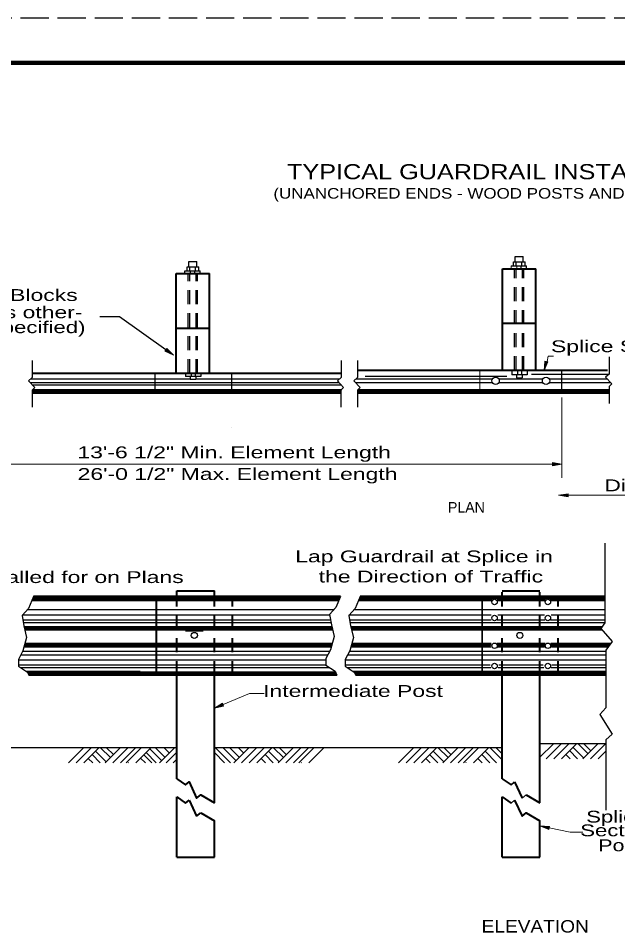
# Model space of a CAD drawing. Extents: x 1.3 to 36.6, y 35.1 to 57.1.
# Drawn here: x 9.81 to 16.57, y 46.78 to 57.08 of the extents above; entities that cross this region are included whole.
import ezdxf

# ---------------------------------------------------------------- set-up
doc = ezdxf.new("R2010")
doc.units = 0
doc.header["$LTSCALE"] = 0.053
doc.linetypes.add('LONG_DASHED', pattern=[7.5, 6, -1.5])
doc.linetypes.add('MEDIUM_DASHED', pattern=[4.5, 3, -1.5])
for name, color, linetype, lineweight in [('1', 7, 'Continuous', 25), ('2', 7, 'MEDIUM_DASHED', 40), ('3', 7, 'Continuous', 13), ('4', 7, 'Continuous', 25), ('5', 7, 'Continuous', 25), ('6', 7, 'Continuous', 13)]:
    doc.layers.add(name, color=color, linetype=linetype, lineweight=lineweight)

msp = doc.modelspace()

# ---------------------------------------------------------------- hatches: boundary and pattern name
at = {"layer": '1'}
msp.add_hatch(color=256, dxfattribs=at).paths.add_polyline_path([(15.83119, 52.04351), (15.83119, 52.07894), (15.93744, 52.06123), (15.93744, 52.06123)])
at = {"layer": '3'}
for points in [[(11.48747, 53.36481), (11.4669, 53.33599), (11.56366, 53.28867), (11.56366, 53.28867)], [(15.78033, 53.21493), (15.74584, 53.22296), (15.73898, 53.11547), (15.73898, 53.11547)], [(16.00823, 51.69254), (16.00823, 51.72796), (15.90198, 51.71025), (15.90198, 51.71025)], [(12.12812, 49.33677), (12.1146, 49.3695), (12.02317, 49.31257), (12.02317, 49.31257)], [(15.7907, 47.94649), (15.79792, 47.98117), (15.69028, 47.98548), (15.69028, 47.98548)]]:
    msp.add_hatch(color=256, dxfattribs=at).paths.add_polyline_path(points)

# ---------------------------------------------------------------- linework, layer by layer
at = {"layer": '1', "linetype": 'LONG_DASHED'}
msp.add_line((36.49207, 57.08429), (1.29207, 57.08429), dxfattribs=at)
at = {"layer": '1', "lineweight": 158}
msp.add_line((36.40874, 56.58429), (3.90874, 56.58429), dxfattribs=at)
at = {"layer": '1'}
for p, q in [((15.41263, 54.40177), (15.50101, 54.40177)), ((15.41263, 54.34131), (15.41263, 54.40177)), ((15.50101, 54.34131), (15.50101, 54.40177)), ((11.73617, 54.34582), (11.82454, 54.34582)), ((11.73617, 54.28536), (11.73617, 54.34582)), ((11.82454, 54.28536), (11.82454, 54.34582)), ((15.36734, 54.29381), (15.54023, 54.29381)), ((15.39204, 54.34131), (15.52376, 54.34131)), ((15.39204, 54.29381), (15.39204, 54.34131)), ((15.42476, 54.29381), (15.42476, 54.34131)), ((15.47835, 54.26358), (15.47835, 54.29381)), ((15.48717, 54.29381), (15.48717, 54.34131)), ((15.52376, 54.29381), (15.52376, 54.34131)), ((15.54023, 54.26358), (15.54023, 54.29381)), ((11.69089, 54.23786), (11.86376, 54.23786)), ((11.69089, 54.20764), (11.69089, 54.23786)), ((11.71558, 54.28536), (11.84729, 54.28536)), ((11.71558, 54.23786), (11.71558, 54.28536)), ((11.74829, 54.23786), (11.74829, 54.28536)), ((11.7544, 54.20764), (11.7544, 54.23786)), ((11.80189, 54.20764), (11.80189, 54.23786)), ((11.81071, 54.23786), (11.81071, 54.28536)), ((11.84729, 54.23786), (11.84729, 54.28536)), ((11.86376, 54.20764), (11.86376, 54.23786)), ((16.47305, 53.26968), (16.47305, 53.07667)), ((9.97178, 53.22877), (9.97178, 53.03576)), ((13.4506, 53.22877), (13.4506, 53.03576)), ((11.357, 52.86536), (11.357, 53.0854)), ((11.69911, 53.0854), (11.69911, 53.0482)), ((11.76099, 53.0854), (11.76099, 53.0482)), ((11.80848, 53.0854), (11.80848, 53.0482)), ((11.87199, 53.0854), (11.87199, 53.0482)), ((12.2204, 52.86536), (12.2204, 53.0854)), ((15.37558, 53.11924), (15.37558, 53.06774)), ((15.54846, 53.06774), (15.37558, 53.06774)), ((15.42864, 53.06774), (15.42864, 53.03345)), ((15.43746, 53.11924), (15.43746, 53.06774)), ((15.48494, 53.11924), (15.48494, 53.06774)), ((15.49105, 53.06774), (15.49105, 53.03345)), ((15.54846, 53.11924), (15.54846, 53.06774)), ((15.93744, 52.86536), (15.93744, 53.11924)), ((16.47305, 53.07667), (16.43158, 53.04208)), ((9.97178, 53.03576), (9.93029, 53.00117)), ((9.93029, 53.00117), (10.00049, 52.92419)), ((11.87199, 53.0482), (11.69911, 53.0482)), ((11.75218, 53.0482), (11.75218, 53.01391)), ((11.81458, 53.01391), (11.75218, 53.01391)), ((11.81458, 53.0482), (11.81458, 53.01391)), ((13.4506, 53.03576), (13.40912, 53.00117)), ((13.40912, 53.00117), (13.47932, 52.92419)), ((16.43158, 53.04208), (16.50178, 52.96509)), ((16.50178, 52.96509), (16.47199, 52.93497)), ((9.97072, 52.89406), (9.97072, 52.70278)), ((13.47932, 52.92419), (13.44954, 52.89406)), ((13.44954, 52.89406), (13.44954, 52.70278)), ((16.47199, 52.93497), (16.47199, 52.7437)), ((9.98566, 50.56938), (9.92911, 50.43381)), ((13.44557, 50.56938), (13.39356, 50.44464)), ((9.92911, 50.43381), (9.85693, 50.35807)), ((13.39356, 50.44464), (13.32136, 50.3689)), ((9.85693, 50.35807), (9.87755, 50.23905)), ((13.32136, 50.3689), (13.34199, 50.24987)), ((9.87755, 50.23905), (9.90849, 50.10922)), ((13.34199, 50.24987), (13.37293, 50.12004)), ((9.90849, 50.10922), (9.86724, 49.95774)), ((13.37293, 50.12004), (13.33168, 49.96856)), ((13.33168, 49.96856), (13.28011, 49.87119)), ((9.86724, 49.95774), (9.81567, 49.86037)), ((9.81567, 49.86037), (9.81567, 49.78464)), ((13.28011, 49.87119), (13.28011, 49.79545)), ((9.81567, 49.78464), (9.9188, 49.71972)), ((13.28011, 49.79545), (13.38324, 49.73053)), ((9.9188, 49.71972), (9.93457, 49.68248)), ((13.38324, 49.73053), (13.4036, 49.68248))]:
    msp.add_line(p, q, dxfattribs=at)
at = {"layer": '1', "lineweight": 13}
for p, q in [((15.36734, 54.26358), (15.36734, 54.29381)), ((15.43085, 54.26358), (15.43085, 54.29381)), ((15.01608, 52.86536), (15.01608, 53.11924)), ((15.49105, 53.03345), (15.42864, 53.03345)), ((10.00049, 52.92419), (9.97072, 52.89406)), ((9.97072, 52.86536), (12.04343, 52.86536)), ((15.93744, 52.81224), (15.93744, 51.90823)), ((7.77989, 52.06123), (15.83119, 52.06123)), ((11.69904, 50.17916), (11.89641, 50.17916)), ((15.48987, 48.29861), (15.53657, 48.33782)), ((15.36577, 48.24399), (15.4058, 48.2776))]:
    msp.add_line(p, q, dxfattribs=at)
at = {"layer": '1', "lineweight": 40}
for p, q in [((11.59418, 53.0854), (11.59418, 54.20764)), ((11.59418, 54.20764), (11.96986, 54.20764)), ((11.96986, 53.0854), (11.96986, 54.20764)), ((15.27065, 53.11924), (15.27065, 54.26358)), ((15.27065, 54.26358), (15.64632, 54.26358)), ((15.64632, 53.11924), (15.64632, 54.26358)), ((11.59418, 53.59446), (11.96986, 53.59446)), ((15.27065, 53.65041), (15.64632, 53.65041)), ((9.97178, 53.0854), (13.4506, 53.0854)), ((13.63779, 53.11924), (16.45308, 53.11924)), ((9.97072, 52.86536), (13.44954, 52.86536)), ((13.63673, 52.86536), (16.47199, 52.86536)), ((11.59952, 50.6344), (12.02317, 50.6344)), ((11.59952, 50.56938), (11.59952, 50.6344)), ((12.02317, 50.56938), (12.02317, 50.6344)), ((15.26665, 50.6344), (15.69028, 50.6344)), ((13.44557, 50.56938), (9.98566, 50.56938)), ((16.42437, 50.56938), (13.66667, 50.56938)), ((13.4036, 49.68248), (9.93457, 49.68248)), ((11.59952, 48.51805), (11.59952, 49.68248)), ((12.02317, 48.2462), (12.02317, 49.68248)), ((16.43393, 49.68248), (13.61558, 49.68248)), ((15.26665, 48.51805), (15.26665, 49.68248)), ((15.69028, 48.2462), (15.69028, 49.68248)), ((15.6907, 48.2462), (15.6907, 49.68248)), ((15.26665, 48.51805), (15.36577, 48.44706)), ((15.36577, 48.44706), (15.4058, 48.48068)), ((15.4058, 48.48068), (15.48987, 48.29861)), ((11.59952, 48.31498), (11.69865, 48.24399)), ((11.59952, 47.63359), (11.59952, 48.31498)), ((15.26665, 47.63359), (15.26665, 48.31498)), ((15.26665, 48.31498), (15.36577, 48.24399)), ((15.53657, 48.33782), (15.69028, 48.2462)), ((11.69865, 48.24399), (11.73868, 48.2776)), ((11.73868, 48.2776), (11.82275, 48.09554)), ((11.82275, 48.09554), (11.86945, 48.13476)), ((11.86945, 48.13476), (12.02317, 48.04312)), ((12.02317, 47.63359), (12.02317, 48.04312)), ((15.69028, 47.63359), (15.69028, 48.04312)), ((11.59952, 47.63359), (12.02317, 47.63359)), ((15.26665, 47.63359), (15.69028, 47.63359))]:
    msp.add_line(p, q, dxfattribs=at)
at = {"layer": '1'}
for points in [[(13.63779, 53.22877), (13.63779, 53.03576), (13.59632, 53.00117), (13.66651, 52.92419), (13.63673, 52.89406), (13.63673, 52.70278)], [(16.42437, 51.1706), (16.42437, 50.2734), (16.37661, 50.20824), (16.50557, 50.06289), (16.43393, 49.96765), (16.43393, 49.31605), (16.36706, 49.24086), (16.50557, 49.02032), (16.43393, 48.95516), (16.43393, 48.16332)], [(13.66667, 50.56938), (13.61014, 50.43381), (13.53795, 50.35807), (13.55856, 50.23905), (13.5895, 50.10922), (13.54825, 49.95774), (13.49669, 49.86037), (13.49669, 49.78464), (13.59981, 49.71972), (13.61558, 49.68248)]]:
    msp.add_lwpolyline(points, dxfattribs=at)
at = {"layer": '1', "lineweight": 13}
msp.add_lwpolyline([(15.83119, 52.04351), (15.83119, 52.07894), (15.93744, 52.06123), (15.93744, 52.06123)], close=True, dxfattribs=at)
at = {"layer": '1', "lineweight": 40}
for points in [[(11.59952, 48.51805), (11.69865, 48.44706), (11.73868, 48.48068), (11.82275, 48.29861), (11.86945, 48.33782), (12.02317, 48.2462)], [(15.4058, 48.2776), (15.48987, 48.09554), (15.53657, 48.13476), (15.69028, 48.04312)]]:
    msp.add_lwpolyline(points, dxfattribs=at)
at = {"layer": '1'}
for centre, radius in [((15.19264, 53.00009), 0.04134), ((15.75989, 53.00009), 0.04134), ((15.18, 50.50885), 0.03051), ((15.78097, 50.50885), 0.03051), ((15.18, 50.32861), 0.03051), ((15.78097, 50.32861), 0.03051), ((11.79772, 50.13229), 0.03428), ((15.46485, 50.13229), 0.03428), ((15.18, 50.0149), 0.03051), ((15.78097, 50.0149), 0.03051), ((15.18, 49.78762), 0.03051), ((15.78097, 49.78762), 0.03051)]:
    msp.add_circle(centre, radius, dxfattribs=at)
at = {"layer": '2', "lineweight": 25}
for p, q in [((11.72748, 53.0854), (11.72748, 54.20764)), ((11.74851, 53.0854), (11.74851, 54.20764)), ((11.81848, 53.0854), (11.81848, 54.20764)), ((11.83341, 53.0854), (11.83341, 54.20764)), ((15.40394, 53.11924), (15.40394, 54.26358)), ((15.42497, 53.11924), (15.42497, 54.26358)), ((15.49495, 53.11924), (15.49495, 54.26358)), ((15.50987, 53.11924), (15.50987, 54.26358))]:
    msp.add_line(p, q, dxfattribs=at)
at = {"layer": '2'}
for p, q in [((15.26665, 49.68248), (15.26665, 50.6344)), ((15.69028, 49.68248), (15.69028, 50.6344)), ((11.59952, 49.68248), (11.59952, 50.56938)), ((12.02317, 49.68248), (12.02317, 50.56938)), ((12.22819, 49.68248), (12.22819, 50.56938)), ((15.8953, 49.68248), (15.8953, 50.56938))]:
    msp.add_line(p, q, dxfattribs=at)
at = {"layer": '2', "linetype": 'Continuous'}
msp.add_line((11.37221, 49.68248), (11.37221, 50.56938), dxfattribs=at)
at = {"layer": '2', "linetype": 'Continuous', "lineweight": 35}
msp.add_line((15.03932, 49.68248), (15.03932, 50.56938), dxfattribs=at)
at = {"layer": '3'}
msp.add_line((16.00823, 51.71025), (18.5363, 51.71025), dxfattribs=at)
at = {"layer": '3', "lineweight": 25}
msp.add_lwpolyline([(11.47718, 53.35041), (10.9556, 53.72268), (10.73321, 53.72268)], dxfattribs=at)
at = {"layer": '3'}
for points in [[(11.48747, 53.36481), (11.4669, 53.33599), (11.56366, 53.28867), (11.56366, 53.28867)], [(15.78033, 53.21493), (15.74584, 53.22296), (15.73898, 53.11547), (15.73898, 53.11547)], [(16.00823, 51.69254), (16.00823, 51.72796), (15.90198, 51.71025), (15.90198, 51.71025)], [(12.12812, 49.33677), (12.1146, 49.3695), (12.02317, 49.31257), (12.02317, 49.31257)], [(15.7907, 47.94649), (15.79792, 47.98117), (15.69028, 47.98548), (15.69028, 47.98548)]]:
    msp.add_lwpolyline(points, close=True, dxfattribs=at)
for points in [[(15.77174, 53.21894), (15.78528, 53.27706), (15.84366, 53.27706)], [(12.12136, 49.35315), (12.42062, 49.47676), (12.58546, 49.47676)], [(15.7943, 47.96382), (16.03256, 47.91424), (16.176, 47.91424)]]:
    msp.add_lwpolyline(points, dxfattribs=at)
at = {"layer": '4'}
for p, q in [((11.59952, 48.86686), (8.35174, 48.86686)), ((10.55011, 48.86686), (10.38124, 48.698)), ((10.63655, 48.86686), (10.46768, 48.698)), ((10.72299, 48.86686), (10.55412, 48.698)), ((10.74219, 48.86686), (10.85283, 48.75622)), ((10.96347, 48.86686), (10.7946, 48.698)), ((10.80849, 48.86686), (10.88598, 48.78937)), ((11.04992, 48.86686), (10.88104, 48.698)), ((11.13634, 48.86686), (10.96748, 48.698)), ((11.19755, 48.86686), (11.02868, 48.698)), ((11.30923, 48.86686), (11.14036, 48.698)), ((11.29601, 48.85365), (11.42828, 48.72138)), ((11.35929, 48.86686), (11.46653, 48.75962)), ((11.57377, 48.86686), (11.40491, 48.698)), ((11.45619, 48.86686), (11.51498, 48.80807)), ((15.26665, 48.86686), (12.02317, 48.86686)), ((12.03589, 48.86686), (12.20476, 48.698)), ((12.12089, 48.86686), (12.26638, 48.72138)), ((12.19739, 48.86686), (12.30462, 48.75962)), ((12.41188, 48.86686), (12.243, 48.698)), ((12.29429, 48.86686), (12.35308, 48.80807)), ((12.49831, 48.86686), (12.32944, 48.698)), ((12.58475, 48.86686), (12.41589, 48.698)), ((12.67119, 48.86686), (12.50232, 48.698)), ((12.69039, 48.86686), (12.80103, 48.75622)), ((12.91167, 48.86686), (12.7428, 48.698)), ((12.75669, 48.86686), (12.83418, 48.78937)), ((12.99811, 48.86686), (12.82924, 48.698)), ((13.08455, 48.86686), (12.91568, 48.698)), ((13.14575, 48.86686), (12.97689, 48.698)), ((13.25743, 48.86686), (13.08856, 48.698)), ((14.26657, 48.86686), (14.09771, 48.698)), ((14.35301, 48.86686), (14.18414, 48.698)), ((14.43945, 48.86686), (14.27058, 48.698)), ((14.5259, 48.86686), (14.35702, 48.698)), ((14.54508, 48.86686), (14.65573, 48.75622)), ((14.76638, 48.86686), (14.5975, 48.698)), ((14.61139, 48.86686), (14.68887, 48.78937)), ((14.85281, 48.86686), (14.68394, 48.698)), ((14.93925, 48.86686), (14.77039, 48.698)), ((15.00045, 48.86686), (14.83158, 48.698)), ((15.11212, 48.86686), (14.94326, 48.698)), ((15.13133, 48.86686), (15.26665, 48.73154)), ((15.19764, 48.86686), (15.26665, 48.79784)), ((15.84247, 48.91106), (15.6907, 48.75928)), ((16.43393, 48.91106), (15.6907, 48.91106)), ((15.92892, 48.91106), (15.76004, 48.7422)), ((16.01534, 48.91106), (15.84648, 48.7422)), ((16.10179, 48.91106), (15.93293, 48.7422)), ((16.02469, 48.83396), (16.11646, 48.7422)), ((16.06294, 48.87221), (16.18318, 48.75197)), ((16.12099, 48.91106), (16.23163, 48.80042)), ((16.34227, 48.91106), (16.17341, 48.7422)), ((16.18729, 48.91106), (16.26478, 48.83357)), ((16.42872, 48.91106), (16.25984, 48.7422)), ((16.43393, 48.82984), (16.34628, 48.7422)), ((10.60339, 48.74726), (10.65267, 48.698)), ((10.64589, 48.78976), (10.73767, 48.698)), ((10.68414, 48.82801), (10.80438, 48.70777)), ((11.19316, 48.75079), (11.24596, 48.698)), ((11.22971, 48.78734), (11.31906, 48.698)), ((11.25351, 48.81115), (11.36667, 48.698)), ((11.59952, 48.81611), (11.48141, 48.698)), ((11.59952, 48.73961), (11.55791, 48.698)), ((12.02317, 48.81158), (12.13676, 48.698)), ((12.55159, 48.74726), (12.60086, 48.698)), ((12.59409, 48.78976), (12.68586, 48.698)), ((12.63234, 48.82801), (12.75258, 48.70777)), ((14.40629, 48.74726), (14.45556, 48.698)), ((14.44879, 48.78976), (14.54056, 48.698)), ((14.48704, 48.82801), (14.60728, 48.70777)), ((14.99253, 48.74726), (15.0418, 48.698)), ((15.03503, 48.78976), (15.1268, 48.698)), ((15.07328, 48.82801), (15.2033, 48.698)), ((15.98219, 48.79146), (16.03146, 48.7422)), ((16.43393, 48.7434), (16.43273, 48.7422)), ((11.05513, 48.6992), (11.05393, 48.698)), ((13.00333, 48.6992), (13.00212, 48.698)), ((14.85803, 48.6992), (14.85682, 48.698))]:
    msp.add_line(p, q, dxfattribs=at)
at = {"layer": '5'}
for p, q in [((13.72181, 53.05331), (15.31706, 53.05331)), ((15.59744, 53.0736), (16.46939, 53.0736)), ((13.43032, 52.97793), (9.95149, 52.97793)), ((11.75218, 53.01949), (9.95227, 53.01949)), ((13.45559, 52.95021), (9.97676, 52.95021)), ((13.4311, 53.01949), (11.81458, 53.01949)), ((15.15774, 52.97793), (13.61752, 52.97793)), ((15.15614, 53.01949), (13.61829, 53.01949)), ((15.72499, 52.97793), (15.22754, 52.97793)), ((15.72337, 53.01949), (15.22916, 53.01949)), ((16.49008, 52.97793), (15.79478, 52.97793)), ((16.45218, 53.01949), (15.7964, 53.01949)), ((9.97072, 52.88722), (13.44954, 52.88722)), ((9.97072, 52.87872), (13.44954, 52.87872)), ((9.97072, 52.87022), (13.44954, 52.87022)), ((9.97234, 52.89572), (13.45118, 52.89572)), ((9.98076, 52.90422), (13.45958, 52.90422)), ((13.63673, 52.88722), (16.47199, 52.88722)), ((13.63673, 52.87872), (16.47199, 52.87872)), ((13.63836, 52.89572), (16.47199, 52.89572)), ((13.64677, 52.90422), (16.47199, 52.90422)), ((9.96806, 50.5272), (13.42798, 50.5272)), ((9.9716, 50.5357), (13.43153, 50.5357)), ((9.97516, 50.5442), (13.43507, 50.5442)), ((9.9787, 50.55269), (13.43861, 50.55269)), ((9.98224, 50.5612), (13.44217, 50.5612)), ((13.64907, 50.5272), (15.14968, 50.5272)), ((13.65261, 50.5357), (15.15187, 50.5357)), ((13.65617, 50.5442), (15.15724, 50.5442)), ((13.65971, 50.55269), (16.42437, 50.55269)), ((13.66325, 50.5612), (16.42437, 50.5612)), ((15.20814, 50.5357), (15.75284, 50.5357)), ((15.21032, 50.5272), (15.75065, 50.5272)), ((15.80373, 50.5442), (16.42437, 50.5442)), ((15.8091, 50.5357), (16.42437, 50.5357)), ((15.81129, 50.5272), (16.42437, 50.5272)), ((13.37044, 50.42037), (9.91631, 50.42037)), ((16.42437, 50.42037), (13.59733, 50.42037)), ((13.32303, 50.35928), (9.85808, 50.35928)), ((13.33281, 50.30288), (9.86649, 50.30288)), ((13.3377, 50.27469), (9.87139, 50.27469)), ((15.14032, 50.35928), (13.53909, 50.35928)), ((15.14041, 50.30288), (13.54751, 50.30288)), ((16.42437, 50.27469), (13.5524, 50.27469)), ((15.74717, 50.30288), (15.20799, 50.30288)), ((15.74351, 50.35928), (15.21795, 50.35928)), ((16.42437, 50.30288), (15.81128, 50.30288)), ((16.42437, 50.35928), (15.81876, 50.35928)), ((9.87906, 50.23269), (13.34609, 50.23269)), ((9.88312, 50.21569), (13.35014, 50.21569)), ((9.88515, 50.20719), (13.35217, 50.20719)), ((9.88717, 50.19869), (13.3542, 50.19869)), ((13.35624, 50.19008), (9.88922, 50.19008)), ((10.27384, 50.22419), (13.34811, 50.22419)), ((13.56008, 50.23269), (16.39454, 50.23269)), ((13.56414, 50.21569), (16.38208, 50.21569)), ((13.56617, 50.20719), (16.37754, 50.20719)), ((13.56818, 50.19869), (16.38508, 50.19869)), ((16.39272, 50.19008), (13.57024, 50.19008)), ((14.10891, 50.22419), (16.3883, 50.22419)), ((9.87926, 50.00189), (13.34075, 50.00189)), ((9.88157, 50.01039), (13.34307, 50.01039)), ((9.8839, 50.01889), (13.34539, 50.01889)), ((9.8862, 50.02739), (13.3477, 50.02739)), ((9.88852, 50.03589), (13.35001, 50.03589)), ((9.89083, 50.04439), (13.35232, 50.04439)), ((13.56027, 50.00189), (15.13707, 50.00189)), ((13.56258, 50.01039), (15.13449, 50.01039)), ((13.56491, 50.01889), (15.13442, 50.01889)), ((13.56722, 50.02739), (15.13683, 50.02739)), ((13.56953, 50.03589), (15.14251, 50.03589)), ((13.57184, 50.04439), (15.1415, 50.04439)), ((15.2072, 50.04439), (15.74949, 50.04439)), ((15.21136, 50.03589), (15.74845, 50.03589)), ((15.2168, 50.00189), (15.74301, 50.00189)), ((15.21705, 50.02739), (15.74276, 50.02739)), ((15.21937, 50.01039), (15.74043, 50.01039)), ((15.21946, 50.01889), (15.74035, 50.01889)), ((15.81398, 50.04439), (16.49166, 50.04439)), ((15.81503, 50.03589), (16.48527, 50.03589)), ((15.82047, 50.00189), (16.45969, 50.00189)), ((15.82072, 50.02739), (16.47887, 50.02739)), ((15.82304, 50.01039), (16.46608, 50.01039)), ((15.82312, 50.01889), (16.47248, 50.01889)), ((13.29966, 49.90808), (9.84094, 49.90808)), ((13.32205, 49.95039), (9.86334, 49.95039)), ((16.43393, 49.90808), (13.52196, 49.90808)), ((16.43393, 49.95039), (13.54435, 49.95039)), ((13.28011, 49.85169), (9.81567, 49.85169)), ((13.28036, 49.79529), (9.81567, 49.79529)), ((13.32517, 49.76709), (9.84354, 49.76709)), ((16.43393, 49.85169), (13.49669, 49.85169)), ((15.13074, 49.79529), (13.49669, 49.79529)), ((15.13771, 49.76709), (13.52455, 49.76709)), ((15.73518, 49.76709), (15.22115, 49.76709)), ((15.7282, 49.79529), (15.22811, 49.79529)), ((16.43393, 49.76709), (15.81979, 49.76709)), ((16.43393, 49.79529), (15.82675, 49.79529)), ((9.90264, 49.72989), (11.186, 49.72989)), ((9.91614, 49.72139), (13.38712, 49.72139)), ((9.9217, 49.71289), (13.39072, 49.71289)), ((9.92529, 49.70439), (13.39432, 49.70439)), ((9.9289, 49.69589), (13.39793, 49.69589)), ((13.58365, 49.72989), (16.43393, 49.72989)), ((13.59716, 49.72139), (16.43393, 49.72139)), ((13.60271, 49.71289), (16.43393, 49.71289)), ((13.6063, 49.70439), (16.43393, 49.70439)), ((13.60991, 49.69589), (16.43393, 49.69589))]:
    msp.add_line(p, q, dxfattribs=at)
at = {"layer": '5', "lineweight": 13}
for p, q in [((13.63673, 52.87022), (16.47199, 52.87022)), ((15.20277, 50.5442), (15.7582, 50.5442))]:
    msp.add_line(p, q, dxfattribs=at)
at = {"layer": '6'}
for p, q in [((11.357, 52.86535), (11.35701, 52.86535)), ((12.2204, 52.87021), (12.22041, 52.87021)), ((15.93744, 52.86536), (15.93745, 52.86536)), ((12.2204, 52.47242), (12.22041, 52.47242)), ((15.93744, 52.06123), (15.93745, 52.06123))]:
    msp.add_line(p, q, dxfattribs=at)

# ---------------------------------------------------------------- texts
at = {"layer": '1', "width": 1.45}
msp.add_text('13\'-6 1/2" Min. Element Length', height=0.1333, dxfattribs=at).set_placement((10.48049, 52.12807))
at = {"layer": '3'}
for s, height, width, p in [('TYPICAL GUARDRAIL INSTALLATION', 0.17, 1.25, (12.84178, 55.27114)), ('(UNANCHORED ENDS - WOOD POSTS AND BLOCKS SHOWN)', 0.119, 1.2, (12.68873, 55.05259)), ('Offset Blocks', 0.1333, 1.45, (8.96107, 53.89971)), ('(Unless other-', 0.1333, 1.45, (8.91486, 53.70573)), ('wise specified)', 0.1333, 1.4, (8.93453, 53.53745)), ('Splice Section', 0.1333, 1.45, (15.81578, 53.32287)), ('26\'-0 1/2" Max. Element Length', 0.1333, 1.45, (10.48292, 51.88373)), ('Direction of Traffic', 0.1333, 1.45, (16.41683, 51.75605)), ('Lap Guardrail at Splice in', 0.1333, 1.45, (12.93472, 50.95548)), ('  as called for on Plans', 0.1333, 1.45, (9.06318, 50.72218)), ('the Direction of Traffic', 0.1333, 1.45, (13.19871, 50.72842)), ('Intermediate Post', 0.1333, 1.45, (12.57301, 49.4389)), ('Splice', 0.1333, 1.4, (16.21241, 48.02341)), ('Section', 0.1333, 1.4, (16.14522, 47.86924)), ('Post', 0.1333, 1.35, (16.34919, 47.70069)), ('ELEVATION', 0.14, 1.15, (15.03417, 46.78478))]:
    msp.add_text(s, height=height, dxfattribs=dict(at, width=width)).set_placement(p)
msp.add_text('PLAN', height=0.119, dxfattribs=at).set_placement((14.65534, 51.51543))

doc.saveas('drawing.dxf')
